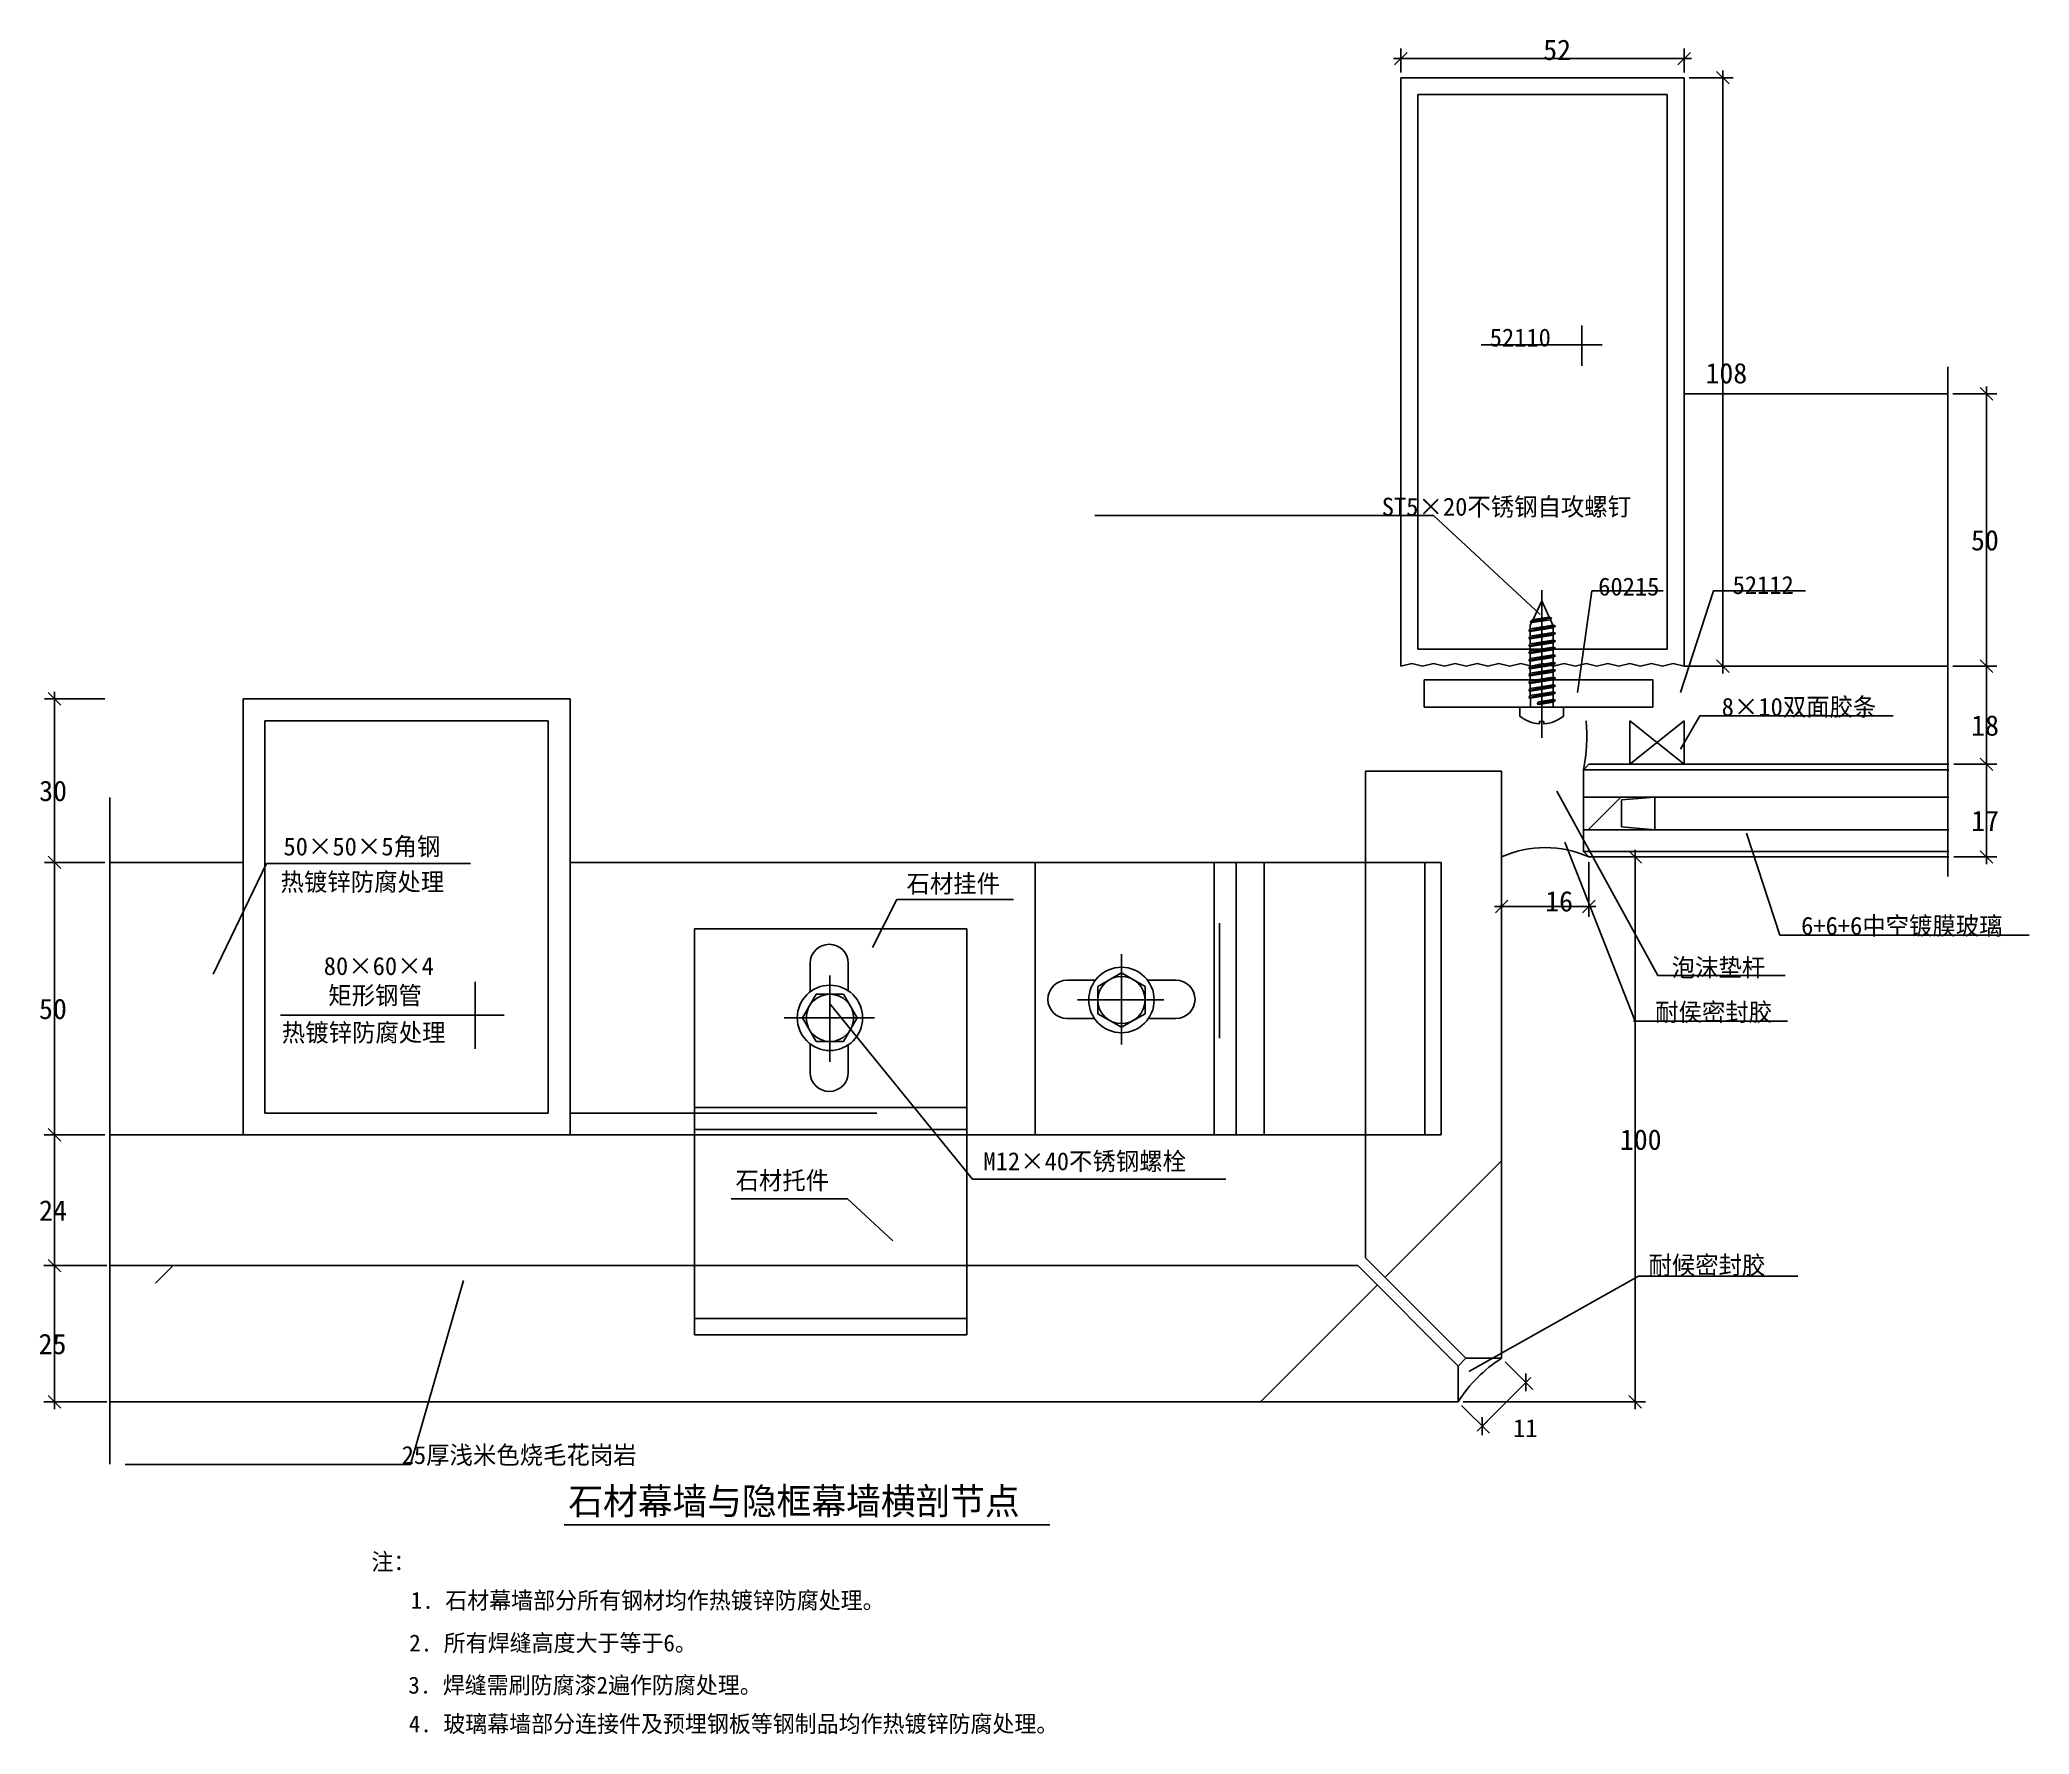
# Model space of a CAD drawing. Header units: metres. Extents: x 3739 to 4104, y 2106 to 2417.
import ezdxf

# ---------------------------------------------------------------- set-up
doc = ezdxf.new("R2010")
doc.units = ezdxf.units.M
for name, color, linetype in [('002', 3, 'Continuous'), ('1', 1, 'Continuous'), ('CAILIAO', 3, 'Continuous'), ('EBLAYER8', 7, 'Continuous'), ('型材', 1, 'Continuous'), ('填充', 1, 'Continuous'), ('文字', 11, 'Continuous'), ('标注', 6, 'Continuous'), ('玻璃', 7, 'Continuous'), ('粗实线', 202, 'Continuous'), ('细实线', 3, 'Continuous'), ('铝合金型材', 30, 'Continuous')]:
    doc.layers.add(name, color=color, linetype=linetype)

# ---------------------------------------------------------------- blocks, each defined once
blk = doc.blocks.new('1403')
blk.add_line((0, 5), (0, 0))
at = {"layer": 'EBLAYER8', "color": 7}
for p, q in [((0, 5), (-41.95, 5)), ((0, 5), (-41.95, 5)), ((-41.95, 0), (-41.95, 5)), ((-41.95, 0), (-41.95, 5)), ((-24.81, 5), (-17.4, 5)), ((-24.81, 5), (-17.4, 5)), ((0, 0), (-41.95, 0)), ((0, 0), (-41.95, 0))]:
    blk.add_line(p, q, dxfattribs=at)
blk = doc.blocks.new('自攻钉M16')
at = {"layer": 'CAILIAO', "color": 1}
blk.add_line((210.32, 55.34), (210.32, 82.43), dxfattribs=at)
at = {"layer": 'CAILIAO'}
for p, q in [((208.26, 76.78), (208.24, 75.13)), ((212.42, 76.78), (212.42, 75.88)), ((207.96, 75.06), (208.22, 75.14)), ((208.22, 74.63), (207.96, 75.06)), ((207.96, 73.76), (208.22, 73.84)), ((208.22, 73.33), (207.96, 73.76)), ((207.99, 75.01), (212.64, 74.03)), ((207.99, 73.72), (212.64, 72.73)), ((208.11, 75.09), (212.87, 74.08)), ((208.11, 73.79), (212.87, 72.78)), ((208.22, 75.14), (212.42, 74.48)), ((208.22, 74.63), (212.42, 73.98)), ((208.23, 74.63), (208.22, 73.84)), ((208.22, 74.38), (208.22, 72.44)), ((208.22, 73.84), (212.42, 73.19)), ((208.22, 73.33), (212.42, 72.68)), ((208.62, 74.38), (208.62, 74.38)), ((209.5, 76.21), (209.83, 76.28)), ((209.75, 75.79), (209.5, 76.21)), ((209.52, 76.17), (212.64, 75.43)), ((209.65, 76.24), (212.87, 75.48)), ((209.75, 75.79), (212.42, 75.38)), ((209.75, 73.09), (212.42, 72.68)), ((209.83, 76.28), (212.42, 75.88)), ((212.02, 74.38), (212.02, 74.38)), ((212.42, 75.88), (212.87, 75.48)), ((212.42, 75.88), (212.87, 75.48)), ((212.42, 75.38), (212.87, 75.48)), ((212.42, 75.38), (212.87, 75.48)), ((212.42, 75.38), (212.42, 74.48)), ((212.42, 74.48), (212.87, 74.08)), ((212.42, 73.98), (212.87, 74.08)), ((212.42, 73.19), (212.42, 73.98)), ((212.42, 73.98), (212.42, 73.19)), ((212.42, 73.98), (212.42, 73.19)), ((212.42, 73.19), (212.87, 72.78)), ((212.42, 73.19), (212.87, 72.78)), ((207.96, 72.36), (208.22, 72.44)), ((208.22, 71.93), (207.96, 72.36)), ((207.96, 70.96), (208.22, 71.04)), ((208.22, 70.53), (207.96, 70.96)), ((207.96, 69.66), (208.22, 69.74)), ((208.22, 69.24), (207.96, 69.66)), ((207.99, 72.32), (212.64, 71.33)), ((207.99, 70.92), (212.64, 69.93)), ((207.99, 69.62), (212.64, 68.63)), ((208.11, 72.39), (212.87, 71.38)), ((208.11, 70.99), (212.87, 69.98)), ((208.11, 69.69), (212.87, 68.68)), ((208.22, 72.44), (212.42, 71.79)), ((208.22, 71.93), (212.42, 71.28)), ((208.22, 71.93), (208.22, 71.04)), ((208.22, 69.74), (208.22, 71.93)), ((208.22, 71.04), (212.42, 70.39)), ((208.22, 70.53), (212.42, 69.88)), ((208.22, 70.53), (208.22, 69.74)), ((208.22, 69.74), (212.42, 69.09)), ((212.42, 72.68), (212.87, 72.78)), ((212.42, 72.68), (212.87, 72.78)), ((212.42, 71.79), (212.42, 72.68)), ((212.42, 72.68), (212.42, 71.79)), ((212.42, 71.79), (212.87, 71.38)), ((212.42, 71.28), (212.87, 71.38)), ((212.42, 71.28), (212.42, 70.39)), ((212.42, 70.39), (212.42, 71.28)), ((212.42, 70.39), (212.87, 69.98)), ((212.42, 69.88), (212.87, 69.98)), ((212.42, 69.88), (212.42, 69.09)), ((212.42, 69.09), (212.42, 69.88)), ((207.96, 68.26), (208.22, 68.34)), ((208.22, 67.84), (207.96, 68.26)), ((207.96, 66.86), (208.22, 66.94)), ((208.22, 66.44), (207.96, 66.86)), ((207.99, 68.22), (212.64, 67.23)), ((207.99, 66.82), (212.64, 65.83)), ((208.11, 68.29), (212.87, 67.28)), ((208.11, 66.89), (212.87, 65.88)), ((208.22, 69.24), (212.42, 68.59)), ((208.22, 69.24), (208.22, 68.34)), ((208.22, 68.34), (208.22, 69.24)), ((208.22, 68.88), (208.22, 66.94)), ((208.22, 68.34), (212.42, 67.69)), ((208.22, 67.84), (212.42, 67.19)), ((208.22, 67.84), (208.22, 66.94)), ((208.22, 66.94), (212.42, 66.29)), ((208.22, 66.44), (208.22, 65.65)), ((208.22, 66.44), (212.42, 65.79)), ((212.02, 68.88), (212.02, 68.88)), ((212.42, 69.09), (212.87, 68.68)), ((212.42, 68.88), (212.42, 67.69)), ((212.42, 68.59), (212.87, 68.68)), ((212.42, 68.59), (212.42, 67.69)), ((212.42, 67.69), (212.42, 68.59)), ((212.42, 68.59), (212.42, 67.69)), ((212.42, 67.69), (212.42, 68.59)), ((212.42, 67.69), (212.87, 67.28)), ((212.42, 67.19), (212.87, 67.28)), ((212.42, 66.29), (212.42, 67.19)), ((212.42, 67.19), (212.42, 66.29)), ((212.42, 66.29), (212.87, 65.88)), ((212.42, 65.79), (212.87, 65.88)), ((212.42, 65.79), (212.42, 65)), ((212.42, 65), (212.42, 65.79)), ((207.96, 65.57), (208.22, 65.65)), ((208.22, 65.14), (207.96, 65.57)), ((207.96, 64.17), (208.22, 64.25)), ((208.22, 63.74), (207.96, 64.17)), ((207.96, 62.82), (208.22, 62.9)), ((208.22, 62.39), (207.96, 62.82)), ((207.99, 65.53), (212.64, 64.54)), ((207.99, 64.13), (212.64, 63.14)), ((207.99, 62.78), (212.64, 61.79)), ((208.11, 65.6), (212.87, 64.59)), ((208.11, 64.2), (212.87, 63.19)), ((208.11, 62.85), (212.87, 61.84)), ((208.22, 65.65), (212.42, 65)), ((208.22, 65.14), (208.22, 64.25)), ((208.22, 64.25), (208.22, 65.14)), ((208.22, 65.14), (212.42, 64.49)), ((208.22, 64.25), (212.42, 63.6)), ((208.22, 62.9), (208.22, 63.74)), ((208.22, 63.74), (208.22, 62.9)), ((208.22, 63.74), (212.42, 63.09)), ((208.22, 62.9), (212.42, 62.25)), ((208.22, 62.39), (208.22, 61.81)), ((208.22, 62.39), (212.42, 61.74)), ((212.42, 65), (212.87, 64.59)), ((212.42, 64.49), (212.87, 64.59)), ((212.42, 64.49), (212.42, 63.6)), ((212.42, 63.6), (212.42, 64.49)), ((212.42, 63.6), (212.87, 63.19)), ((212.42, 63.09), (212.87, 63.19)), ((212.42, 63.09), (212.42, 62.25)), ((212.42, 62.25), (212.87, 61.84)), ((208.19, 61.14), (208.53, 61.25)), ((208.73, 60.71), (208.19, 61.14)), ((208.48, 61.26), (208.22, 61.81)), ((208.26, 61.09), (211.91, 60.32)), ((208.31, 61.17), (212.14, 60.37)), ((208.53, 61.25), (211.92, 60.75)), ((210.32, 57.28), (208.73, 60.71)), ((208.73, 60.71), (211.69, 60.27)), ((210.32, 57.28), (211.7, 60.27)), ((211.69, 60.27), (212.14, 60.37)), ((211.92, 60.75), (212.39, 61.75)), ((211.92, 60.75), (212.14, 60.37)), ((212.42, 61.74), (212.87, 61.84))]:
    blk.add_line(p, q, dxfattribs=at)
blk.add_lwpolyline([(209.92, 79.85, 0.15), (206.32, 78.46), (206.32, 76.78), (214.31, 76.78), (214.31, 78.46, 0.15), (210.72, 79.85), (210.72, 79.44), (209.92, 79.44)], format="xyb", close=True, dxfattribs=at)
blk = doc.blocks.new('_ArchTick')
blk.add_line((0.57, 0), (-0.57, 0))
at = {"color": 0, "linetype": 'ByBlock'}
blk.add_lwpolyline([(-0.5, -0.5), (0.5, 0.5)], dxfattribs=at)
blk = doc.blocks.new('_DOTSMALL')
at = {"color": 0, "linetype": 'ByBlock'}
blk.add_lwpolyline([(-0.06, 0, 1), (0.06, 0, 1)], format="xyb", close=True, dxfattribs=at)

msp = doc.modelspace()

# ---------------------------------------------------------------- hatches: boundary and pattern name
at = {"layer": '填充'}
h = msp.add_hatch(dxfattribs=at)
h.set_pattern_fill('ANSI37', scale=10)
h.paths.add_polyline_path([(4031.15, 2292.39), (4028.45, 2292.39), (4028.15, 2292.69), (4027.85, 2292.39), (4023.15, 2292.39, -0.08), (4022.65, 2283.39), (4023.65, 2284.39), (4031.15, 2284.39)])
h = msp.add_hatch(dxfattribs=at)
h.set_pattern_fill('ANSI33', scale=50)
h.paths.add_polyline_path([(3859.54, 2192.39), (3752.31, 2192.39), (3752.31, 2167.39), (3999.65, 2167.39), (3999.65, 2173.97), (3981.24, 2192.39), (3909.54, 2192.39), (3909.54, 2179.72), (3859.54, 2179.72)])
h.paths.add_polyline_path([(4007.65, 2283.15), (3982.65, 2283.15), (3982.65, 2266.39), (3996.58, 2266.39), (3996.58, 2216.39), (3982.65, 2216.39), (3982.65, 2193.8), (4001.07, 2175.39), (4007.65, 2175.39)])
h = msp.add_hatch(dxfattribs=at)
h.set_pattern_fill('ANSI37', scale=10)
h.paths.add_polyline_path([(4029.65, 2277.89), (4035.75, 2278.39), (4022.65, 2278.39), (4022.65, 2272.39), (4035.75, 2272.39), (4029.65, 2272.89)])
h = msp.add_hatch(dxfattribs=at)
h.set_pattern_fill('HONEY', scale=10)
h.paths.add_polyline_path([(4035.75, 2278.39), (4029.65, 2277.89), (4029.65, 2272.89), (4035.75, 2272.39)])
h = msp.add_hatch(dxfattribs=at)
h.set_pattern_fill('ANSI37', scale=10)
h.paths.add_polyline_path([(4007.65, 2175.39), (4001.07, 2175.39), (3999.65, 2173.97), (3999.65, 2167.39, -0.11)])

# ---------------------------------------------------------------- linework, layer by layer
for p, q in [((3880.78, 2247.86), (3880.78, 2242.65)), ((3887.78, 2247.86), (3887.78, 2242.82)), ((3937.9, 2246.14), (3933.57, 2243.64)), ((3942.24, 2243.64), (3937.9, 2246.14)), ((3881.9, 2242.2), (3879.4, 2237.86)), ((3881.9, 2242.2), (3886.91, 2242.2)), ((3889.41, 2237.86), (3886.91, 2242.2)), ((3927.9, 2244.76), (3933.12, 2244.76)), ((3933.57, 2243.64), (3933.57, 2238.63)), ((3942.24, 2243.64), (3942.24, 2238.63)), ((3947.9, 2244.76), (3942.69, 2244.76)), ((3879.4, 2237.86), (3881.9, 2233.53)), ((3886.91, 2233.53), (3889.41, 2237.86)), ((3927.9, 2237.76), (3932.94, 2237.76)), ((3933.57, 2238.63), (3937.9, 2236.13)), ((3937.9, 2236.13), (3942.24, 2238.63)), ((3947.9, 2237.76), (3942.86, 2237.76)), ((3880.78, 2227.86), (3880.78, 2233.08)), ((3881.9, 2233.53), (3886.91, 2233.53)), ((3887.78, 2227.86), (3887.78, 2232.91)), ((3835.63, 2144.82), (3924.78, 2144.82))]:
    msp.add_line(p, q)
for centre, radius in [((3937.9, 2241.14), 6), ((3937.9, 2241.14), 4.34), ((3884.41, 2237.86), 6), ((3884.41, 2237.86), 4.34)]:
    msp.add_circle(centre, radius)
for centre, start, end in [((3884.28, 2247.86), 0, 180), ((3927.9, 2241.26), 90, 270), ((3947.9, 2241.26), 270, 90), ((3884.28, 2227.86), 180, 0)]:
    msp.add_arc(centre, 3.5, start, end)
at = {"layer": '002'}
for p, q in [((4089.51, 2357.36), (4089.51, 2263.79)), ((3752.31, 2278.27), (3752.31, 2155.96)), ((4035.75, 2278.39), (4029.65, 2277.89)), ((4029.65, 2277.89), (4029.65, 2272.89)), ((4035.75, 2272.39), (4029.65, 2272.89))]:
    msp.add_line(p, q, dxfattribs=at)
at = {"layer": '1'}
for p, q in [((3937.9, 2232.96), (3937.9, 2249.55)), ((3884.41, 2245.65), (3884.41, 2229.77)), ((3945.69, 2241.14), (3929.81, 2241.14)), ((3892.58, 2237.86), (3875.99, 2237.86))]:
    msp.add_line(p, q, dxfattribs=at)
at = {"layer": '型材'}
for p, q in [((3982.65, 2283.15), (3982.65, 2193.8)), ((3982.65, 2283.15), (4007.65, 2283.15)), ((4007.65, 2283.15), (4007.65, 2175.39)), ((3776.73, 2266.39), (3752.31, 2266.39)), ((3836.73, 2266.39), (3964.09, 2266.39)), ((3954.92, 2216.39), (3954.92, 2266.39)), ((3954.92, 2266.39), (3996.58, 2266.39)), ((3958.92, 2216.39), (3958.92, 2266.39)), ((3964.09, 2216.39), (3964.09, 2266.39)), ((3993.58, 2266.39), (3993.58, 2216.39)), ((3996.58, 2266.39), (3996.58, 2216.39)), ((3859.54, 2254.22), (3859.54, 2217.39)), ((3859.54, 2254.22), (3909.54, 2254.22)), ((3909.54, 2254.22), (3909.54, 2217.39)), ((3955.92, 2234.14), (3955.92, 2255.25)), ((3836.73, 2220.39), (3892.99, 2220.39)), ((3859.54, 2221.39), (3909.54, 2221.39)), ((3859.54, 2221.39), (3859.54, 2179.72)), ((3909.54, 2221.39), (3909.54, 2179.72)), ((3752.31, 2216.39), (3892.99, 2216.39)), ((3909.54, 2217.39), (3859.54, 2217.39)), ((3954.92, 2216.39), (3996.58, 2216.39)), ((3982.65, 2193.8), (4001.07, 2175.39)), ((3981.24, 2192.39), (3752.31, 2192.39)), ((3964.09, 2192.39), (3833.85, 2192.39)), ((3981.24, 2192.39), (3999.65, 2173.97)), ((3909.54, 2182.72), (3859.54, 2182.72)), ((3909.54, 2179.72), (3859.54, 2179.72)), ((3999.65, 2173.97), (4001.07, 2175.39)), ((3999.65, 2173.97), (3999.65, 2167.39)), ((4007.65, 2175.39), (4001.07, 2175.39)), ((3999.65, 2167.39), (3752.31, 2167.39)), ((3964.09, 2167.39), (3833.85, 2167.39))]:
    msp.add_line(p, q, dxfattribs=at)
msp.add_arc((4021.36, 2153.68), 25.67, 122.27, 147.73, dxfattribs=at)
at = {"layer": '填充'}
for p, q in [((3836.73, 2296.39), (3776.73, 2296.39)), ((3776.73, 2296.39), (3776.73, 2216.39)), ((3836.73, 2216.39), (3836.73, 2296.39)), ((3832.73, 2292.39), (3780.73, 2292.39)), ((3780.73, 2292.39), (3780.73, 2220.39)), ((3832.73, 2220.39), (3832.73, 2292.39)), ((3922.08, 2216.39), (3922.08, 2266.39)), ((3922.08, 2266.39), (3958.92, 2266.39)), ((3819.34, 2244.47), (3819.34, 2232.15)), ((3783.61, 2238.34), (3824.62, 2238.34)), ((3780.73, 2220.39), (3832.73, 2220.39)), ((3776.73, 2216.39), (3836.73, 2216.39)), ((3827.95, 2216.39), (3964.09, 2216.39)), ((3922.08, 2216.39), (3958.92, 2216.39))]:
    msp.add_line(p, q, dxfattribs=at)
at = {"layer": '文字'}
for p, q in [((4022.35, 2364.89), (4022.35, 2357.54)), ((4003.88, 2361.34), (4026.08, 2361.34)), ((4021.55, 2297.54), (4024.21, 2316.25)), ((4024.21, 2316.25), (4037.3, 2316.25)), ((4017.76, 2279.46), (4036.32, 2245.62)), ((4019.26, 2270.11), (4032.17, 2237.25)), ((3771.28, 2245.87), (3781.02, 2266.16)), ((3781.02, 2266.16), (3818.49, 2266.16)), ((3892.25, 2250.76), (3896.71, 2259.59)), ((3896.71, 2259.59), (3918.08, 2259.59)), ((4036.32, 2245.62), (4059.7, 2245.62)), ((3884.44, 2240.4), (3910.58, 2208.25)), ((4031.82, 2237.25), (4060.09, 2237.25)), ((3887.63, 2204.65), (3866.27, 2204.65)), ((3895.93, 2196.93), (3887.63, 2204.65)), ((3910.58, 2208.25), (3957.05, 2208.25)), ((4001.73, 2173.04), (4032.77, 2190.48)), ((4032.77, 2190.48), (4061.99, 2190.48))]:
    msp.add_line(p, q, dxfattribs=at)
for points in [[(4014.74, 2311.91), (3995.17, 2330.02), (3933.04, 2330.02)], [(4040.47, 2297.54), (4046.52, 2316.25), (4063.42, 2316.25)], [(4040.47, 2287.18), (4044.02, 2293.3), (4079.51, 2293.3)], [(4052.58, 2271.75), (4058.7, 2253.02), (4104.45, 2253.02)], [(3817.16, 2189.66), (3807.45, 2155.88), (3755.09, 2155.88)]]:
    msp.add_lwpolyline(points, dxfattribs=at)
at = {"layer": '标注'}
for p, q in [((3989.15, 2411.33), (3989.15, 2415.77)), ((3989.15, 2413.89), (4041.15, 2413.89)), ((4041.15, 2411.33), (4041.15, 2415.77)), ((4042.09, 2410.39), (4050.12, 2410.39)), ((4048.24, 2302.39), (4048.24, 2410.39)), ((4090.45, 2352.39), (4098.5, 2352.39)), ((4096.63, 2301.82), (4096.63, 2352.39)), ((4042.09, 2302.39), (4050.12, 2302.39)), ((4090.45, 2302.39), (4098.5, 2302.39)), ((4090.45, 2302.39), (4098.5, 2302.39)), ((4096.63, 2284.39), (4096.63, 2302.39)), ((4090.63, 2284.39), (4098.5, 2284.39)), ((4090.63, 2284.39), (4098.5, 2284.39)), ((4096.63, 2267.39), (4096.63, 2284.39)), ((4090.63, 2267.39), (4098.5, 2267.39)), ((4007.65, 2266.45), (4007.65, 2256.41)), ((4023.65, 2266.45), (4023.65, 2256.41)), ((4007.65, 2258.29), (4023.65, 2258.29))]:
    msp.add_line(p, q, dxfattribs=at)
at = {"layer": '玻璃'}
for p, q in [((4022.65, 2283.39), (4023.65, 2284.39)), ((4089.69, 2283.39), (4022.65, 2283.39)), ((4022.65, 2283.39), (4022.65, 2268.39)), ((4089.69, 2284.39), (4023.65, 2284.39)), ((4089.69, 2278.39), (4022.65, 2278.39)), ((4035.75, 2278.39), (4035.75, 2272.39)), ((4089.69, 2272.39), (4022.65, 2272.39)), ((4089.69, 2268.39), (4022.65, 2268.39)), ((4022.65, 2268.39), (4023.65, 2267.39)), ((4089.69, 2267.39), (4023.65, 2267.39)), ((3791.15, 2167.39), (3897.15, 2167.39))]:
    msp.add_line(p, q, dxfattribs=at)
at = {"layer": '粗实线'}
for p, q in [((3751.37, 2296.39), (3740.28, 2296.39)), ((3742.16, 2268.19), (3742.16, 2296.39)), ((3742.16, 2218.19), (3742.16, 2268.19)), ((4007.65, 2268.39), (4007.65, 2256.82)), ((4024.59, 2267.39), (4034.05, 2267.39)), ((4032.17, 2167.39), (4032.17, 2267.39)), ((3751.37, 2266.39), (3740.28, 2266.39)), ((3751.37, 2266.39), (3740.28, 2266.39)), ((3751.37, 2216.39), (3740.26, 2216.39)), ((3751.37, 2216.39), (3740.28, 2216.39)), ((3742.13, 2167.39), (3742.16, 2218.19)), ((3751.73, 2192.39), (3740.21, 2192.39)), ((3751.37, 2192.39), (3740.26, 2192.39)), ((4008.31, 2174.72), (4013.4, 2169.64)), ((4004.11, 2162.93), (4012.08, 2170.96)), ((3751.73, 2167.39), (3740.21, 2167.39)), ((4000.31, 2166.72), (4005.4, 2161.64)), ((4000.59, 2167.39), (4034.05, 2167.39))]:
    msp.add_line(p, q, dxfattribs=at)
msp.add_arc((4015.65, 2249.68), 19.43, 65.69, 114.31, dxfattribs=at)
at = {"layer": '细实线'}
for p, q in [((4031.15, 2292.39), (4031.15, 2284.39)), ((4031.15, 2284.39), (4041.15, 2292.39)), ((4031.15, 2292.39), (4041.15, 2284.39)), ((4041.15, 2292.39), (4041.15, 2284.39))]:
    msp.add_line(p, q, dxfattribs=at)
msp.add_arc((3993.88, 2289.5), 29.42, 348.01, 5.63, dxfattribs=at)
at = {"layer": '铝合金型材'}
for p, q in [((3989.15, 2302.39), (3989.15, 2410.39)), ((4041.15, 2410.39), (3989.15, 2410.39)), ((4041.15, 2302.39), (4041.15, 2410.39)), ((3992.25, 2305.49), (3992.25, 2407.29)), ((4038.05, 2407.29), (3992.25, 2407.29)), ((4038.05, 2305.49), (4038.05, 2407.29)), ((4041.15, 2352.39), (4089.51, 2352.39)), ((4038.05, 2305.49), (3992.25, 2305.49)), ((3991.15, 2302.89), (3989.15, 2302.39)), ((3993.15, 2302.39), (3991.15, 2302.89)), ((3995.15, 2302.89), (3993.15, 2302.39)), ((3997.15, 2302.39), (3995.15, 2302.89)), ((3999.15, 2302.89), (3997.15, 2302.39)), ((4001.15, 2302.39), (3999.15, 2302.89)), ((4003.15, 2302.89), (4001.15, 2302.39)), ((4005.15, 2302.39), (4003.15, 2302.89)), ((4007.15, 2302.89), (4005.15, 2302.39)), ((4007.15, 2302.89), (4009.15, 2302.39)), ((4011.15, 2302.89), (4009.15, 2302.39)), ((4011.15, 2302.89), (4013.15, 2302.39)), ((4015.15, 2302.89), (4013.15, 2302.39)), ((4015.15, 2302.89), (4017.15, 2302.39)), ((4019.15, 2302.89), (4017.15, 2302.39)), ((4019.15, 2302.89), (4021.15, 2302.39)), ((4023.15, 2302.89), (4021.15, 2302.39)), ((4023.15, 2302.89), (4025.15, 2302.39)), ((4027.15, 2302.89), (4025.15, 2302.39)), ((4027.15, 2302.89), (4029.15, 2302.39)), ((4031.15, 2302.89), (4029.15, 2302.39)), ((4031.15, 2302.89), (4033.15, 2302.39)), ((4035.15, 2302.89), (4033.15, 2302.39)), ((4035.15, 2302.89), (4037.15, 2302.39)), ((4039.15, 2302.89), (4037.15, 2302.39)), ((4039.15, 2302.89), (4041.15, 2302.39)), ((4041.15, 2302.39), (4089.51, 2302.39))]:
    msp.add_line(p, q, dxfattribs=at)

# ---------------------------------------------------------------- block references
at = {"xscale": 2.3, "yscale": 2.3, "zscale": 2.3}
for p in [(3989.15, 2413.89), (4041.15, 2413.89)]:
    msp.add_blockref('_ArchTick', p, dxfattribs=at)
for p, rotation in [((4048.24, 2410.39), 90), ((4096.63, 2352.39), 90), ((4048.24, 2302.39), 90), ((4096.63, 2302.39), 90), ((3742.16, 2296.39), 90), ((4096.63, 2284.39), 90), ((3742.16, 2266.39), 90), ((4032.17, 2267.39), 90), ((4096.63, 2267.39), 90), ((4007.65, 2258.29), 180), ((4023.65, 2258.29), 180), ((3742.15, 2216.39), 90), ((3742.14, 2192.39), 90), ((4012.08, 2170.96), 45), ((3742.13, 2167.39), 90), ((4032.17, 2167.39), 90), ((4004.11, 2162.93), 45)]:
    msp.add_blockref('_ArchTick', p, dxfattribs=dict(at, rotation=rotation))
at = {"xscale": -1}
msp.add_blockref('1403', (3993.45, 2294.88), dxfattribs=at)
at = {"layer": '文字', "xscale": 0.12, "yscale": 0.12, "zscale": 0.12, "rotation": 235.09}
msp.add_blockref('_DOTSMALL', (4001.73, 2173.04), dxfattribs=at)
at = {"layer": '标注', "xscale": -1, "rotation": 180}
msp.add_blockref('自攻钉M16', (3804.68, 2371.66), dxfattribs=at)

# ---------------------------------------------------------------- texts
at = {"layer": '文字'}
for s, height, p in [('石材幕墙与隐框幕墙横剖节点', 4.9, (3836.42, 2146.73)), ('1. 石材幕墙部分所有钢材均作热镀锌防腐处理。', 3.1, (3807.51, 2129.42)), ('2. 所有焊缝高度大于等于6。', 3.1, (3807.23, 2121.6)), ('3. 焊缝需刷防腐漆2遍作防腐处理。', 3.1, (3807.06, 2113.86)), ('4. 玻璃幕墙部分连接件及预埋钢板等钢制品均作热镀锌防腐处理。', 3.1, (3807.15, 2106.76))]:
    msp.add_text(s, height=height, dxfattribs=at).set_placement(p)
at = {"layer": '文字', "attachment_point": 1}
for s, insert, char_height in [('52110', (4005.46, 2364.36), 3.3), ('ST5×20不锈钢自攻螺钉', (3985.66, 2333.31), 3.3), ('60215', (4025.37, 2318.66), 3.3), ('52112', (4050.03, 2318.94), 3.3), ('8×10双面胶条', (4048.02, 2296.59), 3.3), ('50×50×5角钢', (3784.15, 2270.96), 3.3), ('热镀锌防腐处理', (3783.62, 2264.46), 3.3), ('石材挂件', (3898.46, 2264.15), 3.3), ('6+6+6中空镀膜玻璃', (4062.6, 2256.41), 3.3), ('80×60×4', (3791.54, 2249.02), 3.3), ('泡沫垫杆', (4038.86, 2248.75), 3.3), ('矩形钢管', (3792.38, 2243.63), 3.3), ('耐侯密封胶', (4035.82, 2240.58), 3.3), ('热镀锌防腐处理', (3783.85, 2236.81), 3.3), ('M12×40不锈钢螺栓', (3912.57, 2213.2), 3.3), ('石材托件', (3867.1, 2209.67), 3.3), ('耐候密封胶', (4034.59, 2194.16), 3.3), ('25厚浅米色烧毛花岗岩', (3805.84, 2159.29), 3.3), ('注：', (3800.29, 2139.6), 3.1)]:
    msp.add_mtext(s, dxfattribs=dict(at, insert=insert, char_height=char_height))
at = {"layer": '标注', "char_height": 3.75, "attachment_point": 1}
for s, insert in [('\\A1;52', (4015.28, 2417.39)), ('\\A1;108', (4045.06, 2358.04)), ('\\A1;50', (4093.77, 2327.39)), ('\\A1;18', (4093.8, 2293.39)), ('\\A1;17', (4093.81, 2275.89)), ('\\A1;16', (4015.65, 2261.13))]:
    msp.add_mtext(s, dxfattribs=dict(at, insert=insert))
at = {"layer": '粗实线', "attachment_point": 1}
for s, insert, char_height in [('\\A1;30', (3739.33, 2281.39), 3.75), ('\\A1;50', (3739.3, 2241.39), 3.75), ('\\A1;100', (4029.35, 2217.39), 3.75), ('\\A1;24', (3739.32, 2204.39), 3.75), ('\\A1;25', (3739.23, 2179.89), 3.75), ('\\A1;11', (4009.74, 2164.22), 3.3)]:
    msp.add_mtext(s, dxfattribs=dict(at, insert=insert, char_height=char_height))

doc.saveas('drawing.dxf')
